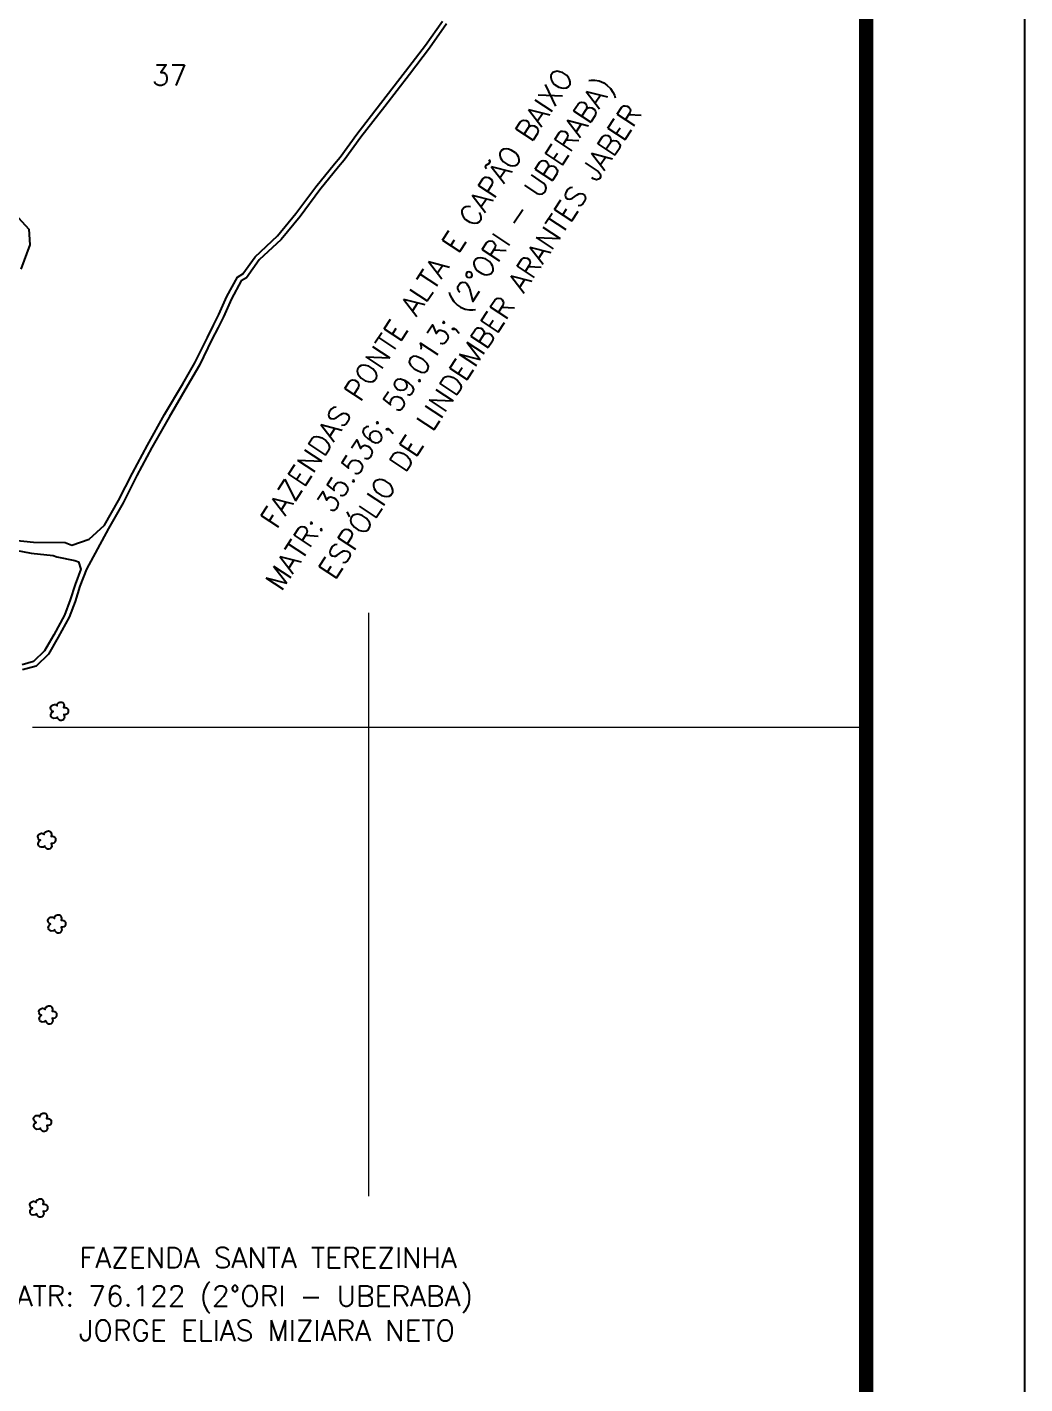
# Model space of a CAD drawing. Extents: x 756492 to 759117, y 7814531 to 7818243.
# Drawn here: x 758331 to 759117, y 7815682 to 7816752 of the extents above; entities that cross this region are included whole.
import ezdxf

# ---------------------------------------------------------------- set-up
doc = ezdxf.new("R2010")
doc.units = 0
doc.header["$MEASUREMENT"] = 0
doc.linetypes.add('CONTINUO', pattern=[0])
doc.linetypes.add('LIN0', pattern=[0])
for name, color, linetype in [('0114000211', 1, 'Continuous'), ('_SIMBOLO ARVORE', 118, 'Continuous'), ('MARGEM', 7, 'CONTINUO'), ('TEXTO CONFRONTANTES', 7, 'Continuous'), ('TEXTO_NUN_TAL', 7, 'Continuous')]:
    doc.layers.add(name, color=color, linetype=linetype)
for name, color, linetype, lineweight in [('0114000211037', 5, 'Continuous', 25), ('0114000211039', 5, 'Continuous', 25), ('MALHA', 253, 'Continuous', 13)]:
    doc.layers.add(name, color=color, linetype=linetype, lineweight=lineweight)
doc.styles.add('ROMANS', font='romans')
doc.styles.add('SIMPLEX', font='simplex', dxfattribs={"height": 0.2})

msp = doc.modelspace()

# ---------------------------------------------------------------- linework, layer by layer
at = {"layer": '0114000211'}
msp.add_lwpolyline([(758661.4, 7816754.3), (758647.9, 7816735.2), (758632.1, 7816714.5), (758612.6, 7816689.3), (758593.7, 7816665), (758580.6, 7816647), (758576.1, 7816641.6), (758561.4, 7816623.5), (758545.9, 7816602.5), (758531, 7816584.5), (758513.6, 7816568.3), (758503.7, 7816554.3), (758499.6, 7816551.9), (758491.8, 7816537.6), (758485.5, 7816523.5), (758481.3, 7816515.2), (758476.5, 7816505.5), (758466.6, 7816485.3), (758457, 7816468.8), (758442.7, 7816444.4), (758429.2, 7816420.4), (758417.4, 7816398.4), (758406.4, 7816376.8), (758395, 7816356.6), (758377.6, 7816324.6), (758372.4, 7816311.2), (758368.7, 7816299), (758363.9, 7816286.7), (758355.4, 7816271), (758347.8, 7816257.7), (758337.9, 7816248.2), (758327.2, 7816245.2)], dxfattribs=at)
at = {"layer": '0114000211037'}
for points in [[(758310.5, 7816348.4), (758336, 7816345.8), (758360.7, 7816345.5), (758366.2, 7816343.5), (758379.8, 7816348.3), (758391.8, 7816359.2), (758402.9, 7816378.7), (758413.9, 7816400.3), (758425.6, 7816422.3), (758439.2, 7816446.4), (758453.5, 7816470.8), (758463.1, 7816487.2), (758472.9, 7816507.2), (758477.7, 7816516.9), (758481.9, 7816525.2), (758488.2, 7816539.4), (758496.6, 7816554.8), (758500.9, 7816557.3), (758510.6, 7816570.9), (758528, 7816587.3), (758542.7, 7816605), (758558.2, 7816625.9), (758573, 7816644.1), (758577.4, 7816649.4), (758590.5, 7816667.4), (758609.4, 7816691.7), (758628.9, 7816717), (758644.7, 7816737.6), (758658, 7816756.5)], [(758321.2, 7816604.6), (758332.2, 7816592.5), (758332.9, 7816580.2), (758326, 7816561.1)]]:
    msp.add_lwpolyline(points, dxfattribs=at)
at = {"layer": '0114000211039'}
msp.add_lwpolyline([(758309.1, 7816342), (758334.1, 7816337.3), (758351.3, 7816335.4), (758354.2, 7816334.2), (758368.5, 7816331.5), (758371.4, 7816330.3), (758373.3, 7816324.7), (758368.6, 7816312.5), (758364.9, 7816300.3), (758360.2, 7816288.4), (758351.9, 7816272.9), (758344.6, 7816260.2), (758335.9, 7816251.8), (758326.9, 7816249.3)], dxfattribs=at)
at = {"layer": '_SIMBOLO ARVORE', "linetype": 'CONTINUO'}
for points in [[(758354.7, 7816208.1, 0), (758353.5, 7816207.1, 0), (758351.9, 7816206.9, 0), (758350.7, 7816207.3, 0), (758349.9, 7816208.1, 0), (758349.6, 7816209, 0), (758349.5, 7816210.3, 0), (758350, 7816211.2, 0), (758350.4, 7816211.8, 0), (758351.3, 7816212.4, 0), (758350.7, 7816212.6, 0), (758350.2, 7816213.1, 0), (758349.5, 7816214.1, 0), (758349.4, 7816215.4, 0), (758349.9, 7816216.7, 0), (758350.4, 7816217.2, 0), (758351.3, 7816217.7, 0), (758352.3, 7816217.9, 0), (758353.1, 7816217.8, 0), (758353.7, 7816217.5, 0), (758354.4, 7816216.9, 0), (758354.6, 7816218, 0), (758354.7, 7816218.5, 0), (758355.2, 7816219.1, 0), (758356, 7816219.4, 0), (758356.7, 7816219.7, 0), (758357.5, 7816219.8, 0), (758358.3, 7816219.7, 0), (758359, 7816219.4, 0), (758359.4, 7816218.9, 0), (758359.8, 7816218, 0), (758360, 7816217.1, 0), (758359.6, 7816215.5, 0), (758360.8, 7816215.5, 0), (758361.7, 7816215.3, 0), (758362.6, 7816214.6, 0), (758363.1, 7816214.1, 0), (758363.2, 7816211.8, 0), (758362.7, 7816210.8, 0), (758361.9, 7816210.2, 0), (758360.8, 7816209.9, 0), (758359.8, 7816210, 0), (758360.3, 7816207.9, 0), (758360.1, 7816207, 0), (758359.5, 7816206.1, 0), (758358.8, 7816205.6, 0), (758357.9, 7816205.4, 0), (758357, 7816205.4, 0), (758356.3, 7816205.6, 0), (758355.5, 7816206.4, 0), (758354.9, 7816207.1, 0), (758354.7, 7816208.2, 0)], [(758344.7, 7816106.6, 0), (758343.5, 7816105.6, 0), (758341.9, 7816105.4, 0), (758340.8, 7816105.8, 0), (758340, 7816106.6, 0), (758339.6, 7816107.5, 0), (758339.6, 7816108.8, 0), (758340, 7816109.7, 0), (758340.4, 7816110.3, 0), (758341.4, 7816110.9, 0), (758340.8, 7816111.1, 0), (758340.2, 7816111.6, 0), (758339.5, 7816112.6, 0), (758339.4, 7816113.9, 0), (758339.9, 7816115.2, 0), (758340.4, 7816115.7, 0), (758341.3, 7816116.3, 0), (758342.3, 7816116.4, 0), (758343.1, 7816116.3, 0), (758343.7, 7816116, 0), (758344.4, 7816115.4, 0), (758344.6, 7816116.5, 0), (758344.8, 7816117, 0), (758345.3, 7816117.6, 0), (758346, 7816117.9, 0), (758346.7, 7816118.2, 0), (758347.6, 7816118.3, 0), (758348.4, 7816118.2, 0), (758349, 7816117.9, 0), (758349.5, 7816117.4, 0), (758349.9, 7816116.6, 0), (758350, 7816115.6, 0), (758349.7, 7816114, 0), (758350.8, 7816114.1, 0), (758351.7, 7816113.8, 0), (758352.6, 7816113.1, 0), (758353.1, 7816112.6, 0), (758353.2, 7816110.3, 0), (758352.7, 7816109.3, 0), (758352, 7816108.7, 0), (758350.8, 7816108.4, 0), (758349.8, 7816108.5, 0), (758350.4, 7816106.4, 0), (758350.1, 7816105.5, 0), (758349.5, 7816104.7, 0), (758348.9, 7816104.1, 0), (758347.9, 7816103.9, 0), (758347, 7816104, 0), (758346.3, 7816104.2, 0), (758345.5, 7816104.9, 0), (758344.9, 7816105.7, 0), (758344.8, 7816106.7, 0)], [(758352.6, 7816040.5, 0), (758351.4, 7816039.5, 0), (758349.8, 7816039.3, 0), (758348.7, 7816039.7, 0), (758347.9, 7816040.5, 0), (758347.6, 7816041.4, 0), (758347.5, 7816042.7, 0), (758347.9, 7816043.6, 0), (758348.4, 7816044.2, 0), (758349.3, 7816044.8, 0), (758348.7, 7816045, 0), (758348.1, 7816045.5, 0), (758347.4, 7816046.5, 0), (758347.3, 7816047.8, 0), (758347.8, 7816049.1, 0), (758348.3, 7816049.6, 0), (758349.2, 7816050.2, 0), (758350.2, 7816050.3, 0), (758351, 7816050.2, 0), (758351.6, 7816049.9, 0), (758352.3, 7816049.3, 0), (758352.5, 7816050.4, 0), (758352.7, 7816050.9, 0), (758353.2, 7816051.5, 0), (758353.9, 7816051.8, 0), (758354.7, 7816052.1, 0), (758355.5, 7816052.2, 0), (758356.3, 7816052.1, 0), (758356.9, 7816051.8, 0), (758357.4, 7816051.3, 0), (758357.8, 7816050.4, 0), (758357.9, 7816049.5, 0), (758357.6, 7816047.9, 0), (758358.7, 7816047.9, 0), (758359.6, 7816047.7, 0), (758360.5, 7816047, 0), (758361, 7816046.5, 0), (758361.1, 7816044.2, 0), (758360.6, 7816043.2, 0), (758359.9, 7816042.6, 0), (758358.7, 7816042.3, 0), (758357.7, 7816042.4, 0), (758358.3, 7816040.3, 0), (758358, 7816039.4, 0), (758357.4, 7816038.6, 0), (758356.8, 7816038, 0), (758355.8, 7816037.8, 0), (758354.9, 7816037.8, 0), (758354.2, 7816038, 0), (758353.4, 7816038.8, 0), (758352.8, 7816039.5, 0), (758352.7, 7816040.6, 0)], [(758345.5, 7815968.7, 0), (758344.3, 7815967.7, 0), (758342.7, 7815967.5, 0), (758341.6, 7815968, 0), (758340.8, 7815968.7, 0), (758340.5, 7815969.6, 0), (758340.4, 7815971, 0), (758340.8, 7815971.8, 0), (758341.3, 7815972.4, 0), (758342.2, 7815973, 0), (758341.6, 7815973.2, 0), (758341, 7815973.7, 0), (758340.3, 7815974.8, 0), (758340.2, 7815976, 0), (758340.7, 7815977.3, 0), (758341.2, 7815977.8, 0), (758342.1, 7815978.4, 0), (758343.1, 7815978.5, 0), (758343.9, 7815978.4, 0), (758344.5, 7815978.1, 0), (758345.2, 7815977.5, 0), (758345.4, 7815978.7, 0), (758345.6, 7815979.1, 0), (758346.1, 7815979.8, 0), (758346.8, 7815980, 0), (758347.6, 7815980.4, 0), (758348.4, 7815980.4, 0), (758349.2, 7815980.3, 0), (758349.8, 7815980, 0), (758350.3, 7815979.5, 0), (758350.7, 7815978.7, 0), (758350.9, 7815977.8, 0), (758350.5, 7815976.2, 0), (758351.6, 7815976.2, 0), (758352.5, 7815975.9, 0), (758353.4, 7815975.2, 0), (758353.9, 7815974.7, 0), (758354, 7815972.5, 0), (758353.5, 7815971.5, 0), (758352.8, 7815970.8, 0), (758351.6, 7815970.5, 0), (758350.6, 7815970.6, 0), (758351.2, 7815968.5, 0), (758350.9, 7815967.6, 0), (758350.3, 7815966.8, 0), (758349.7, 7815966.3, 0), (758348.7, 7815966, 0), (758347.8, 7815966.1, 0), (758347.1, 7815966.3, 0), (758346.3, 7815967.1, 0), (758345.8, 7815967.8, 0), (758345.6, 7815968.8, 0)], [(758341.3, 7815884.2, 0), (758340.1, 7815883.2, 0), (758338.5, 7815883, 0), (758337.4, 7815883.4, 0), (758336.6, 7815884.2, 0), (758336.2, 7815885.1, 0), (758336.1, 7815886.4, 0), (758336.6, 7815887.3, 0), (758337, 7815887.9, 0), (758337.9, 7815888.5, 0), (758337.4, 7815888.7, 0), (758336.8, 7815889.2, 0), (758336.1, 7815890.2, 0), (758336, 7815891.5, 0), (758336.5, 7815892.8, 0), (758337, 7815893.3, 0), (758337.9, 7815893.9, 0), (758338.9, 7815894, 0), (758339.7, 7815893.9, 0), (758340.3, 7815893.6, 0), (758341, 7815893, 0), (758341.2, 7815894.1, 0), (758341.3, 7815894.6, 0), (758341.8, 7815895.2, 0), (758342.6, 7815895.5, 0), (758343.3, 7815895.8, 0), (758344.2, 7815895.9, 0), (758344.9, 7815895.8, 0), (758345.6, 7815895.5, 0), (758346, 7815895, 0), (758346.5, 7815894.1, 0), (758346.6, 7815893.2, 0), (758346.2, 7815891.6, 0), (758347.4, 7815891.6, 0), (758348.3, 7815891.4, 0), (758349.2, 7815890.7, 0), (758349.7, 7815890.2, 0), (758349.8, 7815887.9, 0), (758349.3, 7815886.9, 0), (758348.6, 7815886.3, 0), (758347.4, 7815886, 0), (758346.4, 7815886.1, 0), (758346.9, 7815884, 0), (758346.7, 7815883.1, 0), (758346.1, 7815882.2, 0), (758345.4, 7815881.7, 0), (758344.5, 7815881.5, 0), (758343.6, 7815881.5, 0), (758342.9, 7815881.7, 0), (758342.1, 7815882.5, 0), (758341.5, 7815883.2, 0), (758341.4, 7815884.3, 0)], [(758338.4, 7815816.6, 0), (758337.2, 7815815.6, 0), (758335.6, 7815815.4, 0), (758334.4, 7815815.8, 0), (758333.6, 7815816.6, 0), (758333.3, 7815817.5, 0), (758333.2, 7815818.8, 0), (758333.6, 7815819.7, 0), (758334.1, 7815820.3, 0), (758335, 7815820.9, 0), (758334.4, 7815821.1, 0), (758333.9, 7815821.6, 0), (758333.2, 7815822.6, 0), (758333.1, 7815823.9, 0), (758333.6, 7815825.2, 0), (758334.1, 7815825.7, 0), (758335, 7815826.3, 0), (758336, 7815826.4, 0), (758336.8, 7815826.3, 0), (758337.4, 7815826, 0), (758338, 7815825.4, 0), (758338.2, 7815826.5, 0), (758338.4, 7815827, 0), (758338.9, 7815827.6, 0), (758339.7, 7815827.9, 0), (758340.4, 7815828.2, 0), (758341.2, 7815828.3, 0), (758342, 7815828.2, 0), (758342.7, 7815827.9, 0), (758343.1, 7815827.4, 0), (758343.5, 7815826.5, 0), (758343.7, 7815825.6, 0), (758343.3, 7815824, 0), (758344.5, 7815824, 0), (758345.4, 7815823.8, 0), (758346.3, 7815823.1, 0), (758346.8, 7815822.6, 0), (758346.9, 7815820.3, 0), (758346.4, 7815819.3, 0), (758345.6, 7815818.7, 0), (758344.5, 7815818.4, 0), (758343.5, 7815818.5, 0), (758344, 7815816.4, 0), (758343.8, 7815815.5, 0), (758343.2, 7815814.7, 0), (758342.5, 7815814.1, 0), (758341.6, 7815813.9, 0), (758340.6, 7815813.9, 0), (758339.9, 7815814.1, 0), (758339.1, 7815814.9, 0), (758338.6, 7815815.6, 0), (758338.4, 7815816.7, 0)]]:
    msp.add_polyline3d(points, dxfattribs=at)
at = {"layer": 'MALHA'}
for points in [[(758600, 7815830.4), (758600, 7816290.3)], [(758335.2, 7816200), (758992, 7816200)]]:
    msp.add_lwpolyline(points, dxfattribs=at)
at = {"layer": 'MARGEM', "color": 174, "linetype": 'LIN0', "flags": 128}
msp.add_lwpolyline([(759117, 7814530.8), (759117, 7818243.3), (756492, 7818243.3), (756492, 7814530.8)], close=True, dxfattribs=at)
at = {"layer": 'MARGEM', "color": 174, "linetype": 'LIN0', "const_width": 11.4, "flags": 128}
msp.add_lwpolyline([(758992, 7814948.8), (758992, 7818118.3), (756617, 7818118.3), (756617, 7814948.8)], close=True, dxfattribs=at)

# ---------------------------------------------------------------- texts
at = {"layer": 'TEXTO CONFRONTANTES', "color": 7, "style": 'ROMANS'}
for s, p in [('FAZENDAS PONTE ALTA E CAPÃO BAIXO', (758527.3, 7816355.7)), ('MATR: 35.536; 59.013; (2°ORI - UBERABA)', (758531, 7816306.5)), ('ESPÓLIO DE LINDEMBER ARANTES JABER', (758573, 7816315.4))]:
    msp.add_text(s, height=16.25, rotation=56.6295, dxfattribs=at).set_placement(p)
for s, p in [('FAZENDA SANTA TEREZINHA', (758372, 7815773.8)), ('MATR: 76.122 (2°ORI - UBERABA)', (758305.9, 7815743.6)), ('JORGE ELIAS MIZIARA NETO', (758371.9, 7815716.5))]:
    msp.add_text(s, height=16.25, dxfattribs=at).set_placement(p)
at = {"layer": 'TEXTO_NUN_TAL', "linetype": 'Continuous', "style": 'SIMPLEX'}
msp.add_text('37', height=16.25, dxfattribs=at).set_placement((758429.2, 7816705.9))

doc.saveas('drawing.dxf')
